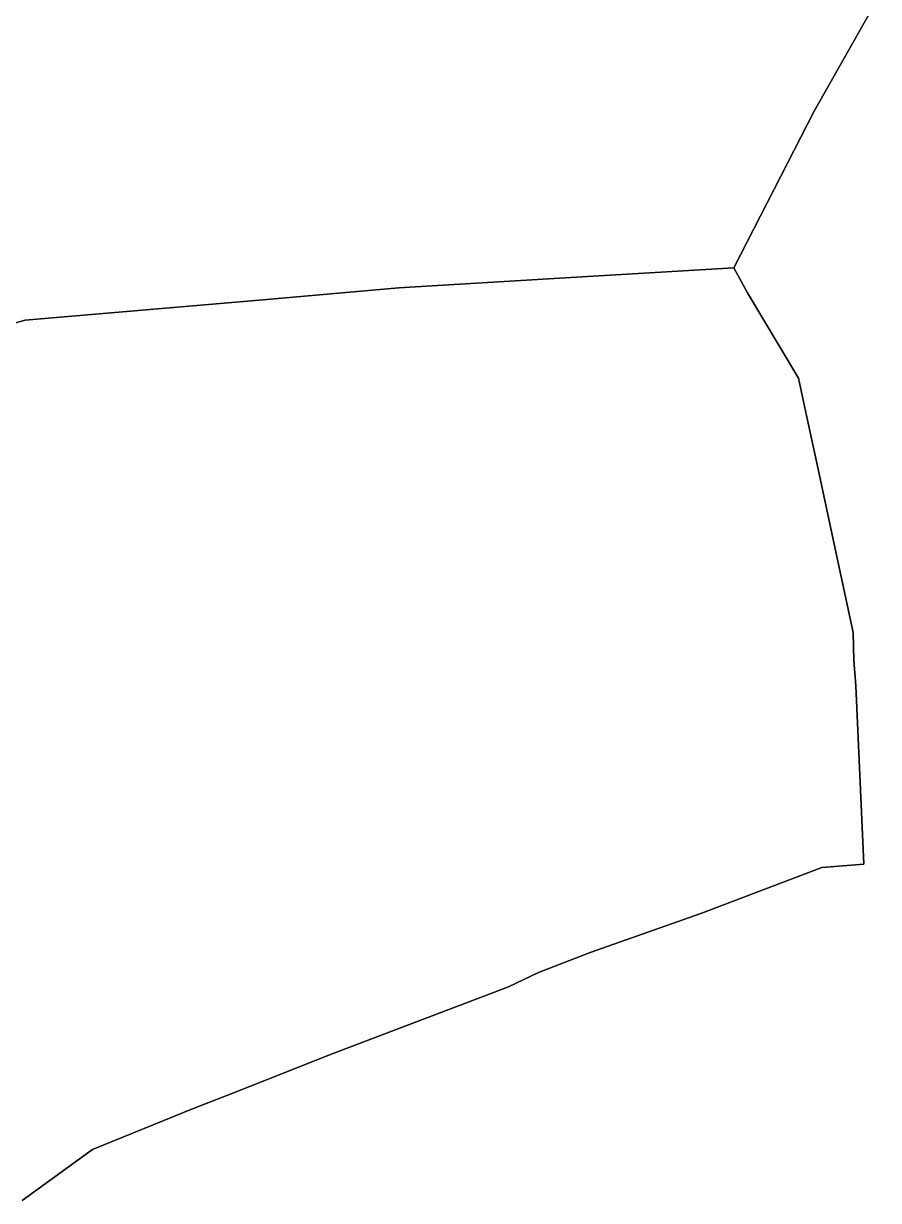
# Model space of a CAD drawing. Extents: x -85.11 to -76.23, y 42.63 to 48.9.
# Drawn here: x -79.695 to -77.808, y 42.781 to 45.378 of the extents above; entities that cross this region are included whole.
import ezdxf

# ---------------------------------------------------------------- set-up
doc = ezdxf.new("R2010")
doc.units = 0
doc.header["$MEASUREMENT"] = 0
doc.layers.add('GEO_', color=7, linetype='Continuous')

msp = doc.modelspace()

# ---------------------------------------------------------------- linework, layer by layer
at = {"layer": 'GEO_', "color": 7, "true_color": 0xffffff}
for p, q in [((-77.8083, 45.4361), (-77.95, 45.185)), ((-77.8083, 45.4361), (-77.95, 45.185)), ((-77.8083, 45.4361), (-77.95, 45.185)), ((-77.95, 45.185), (-77.8083, 45.4361)), ((-77.8083, 45.4361), (-77.95, 45.185)), ((-77.8083, 45.4361), (-77.95, 45.185)), ((-77.8083, 45.4361), (-77.95, 45.185)), ((-77.95, 45.185), (-77.8083, 45.4361)), ((-77.95, 45.185), (-78.1278, 44.8391)), ((-77.95, 45.185), (-78.1278, 44.8391)), ((-77.95, 45.185), (-78.1278, 44.8391)), ((-78.1278, 44.8391), (-77.95, 45.185)), ((-77.95, 45.185), (-78.1278, 44.8391)), ((-77.95, 45.185), (-78.1278, 44.8391)), ((-77.95, 45.185), (-78.1278, 44.8391)), ((-78.1278, 44.8391), (-77.95, 45.185)), ((-77.95, 45.185), (-77.95, 45.185)), ((-77.95, 45.185), (-77.95, 45.185)), ((-78.1278, 44.8391), (-78.5, 44.8171)), ((-78.1278, 44.8391), (-78.5, 44.8171)), ((-78.1278, 44.8391), (-78.5, 44.8171)), ((-78.5, 44.8171), (-78.1278, 44.8391)), ((-78.1278, 44.8391), (-78.5, 44.8171)), ((-78.1278, 44.8391), (-78.5, 44.8171)), ((-78.1278, 44.8391), (-78.5, 44.8171)), ((-78.5, 44.8171), (-78.1278, 44.8391)), ((-78.5, 44.8171), (-78.1278, 44.8391)), ((-78.5, 44.8171), (-78.1278, 44.8391)), ((-78.5, 44.8171), (-78.1278, 44.8391)), ((-78.1278, 44.8391), (-78.5, 44.8171)), ((-78.5, 44.8171), (-78.1278, 44.8391)), ((-78.5, 44.8171), (-78.1278, 44.8391)), ((-78.5, 44.8171), (-78.1278, 44.8391)), ((-78.1278, 44.8391), (-78.5, 44.8171)), ((-78.5, 44.8171), (-78.1278, 44.8391)), ((-78.5, 44.8171), (-78.1278, 44.8391)), ((-78.5, 44.8171), (-78.1278, 44.8391)), ((-78.1278, 44.8391), (-78.5, 44.8171)), ((-78.1278, 44.8391), (-78.1278, 44.8391)), ((-78.1278, 44.8391), (-78.1278, 44.8391)), ((-78.1278, 44.8391), (-78.0972, 44.784)), ((-78.1278, 44.8391), (-78.0972, 44.784)), ((-78.1278, 44.8391), (-78.1278, 44.8391)), ((-78.1278, 44.8391), (-78.0972, 44.784)), ((-78.0972, 44.784), (-78.1278, 44.8391)), ((-78.1278, 44.8391), (-78.0972, 44.784)), ((-78.1278, 44.8391), (-78.0972, 44.784)), ((-78.1278, 44.8391), (-78.1278, 44.8391)), ((-78.1278, 44.8391), (-78.0972, 44.784)), ((-78.0972, 44.784), (-78.1278, 44.8391)), ((-78.1278, 44.8391), (-78.0972, 44.784)), ((-78.1278, 44.8391), (-78.0972, 44.784)), ((-78.1278, 44.8391), (-78.1278, 44.8391)), ((-78.1278, 44.8391), (-78.0972, 44.784)), ((-78.0972, 44.784), (-78.1278, 44.8391)), ((-78.5, 44.8171), (-78.8667, 44.7951)), ((-78.5, 44.8171), (-78.8667, 44.7951)), ((-78.5, 44.8171), (-78.8667, 44.7951)), ((-78.8667, 44.7951), (-78.5, 44.8171)), ((-78.5, 44.8171), (-78.8667, 44.7951)), ((-78.5, 44.8171), (-78.8667, 44.7951)), ((-78.5, 44.8171), (-78.8667, 44.7951)), ((-78.8667, 44.7951), (-78.5, 44.8171)), ((-78.5, 44.8171), (-78.8667, 44.7951)), ((-78.5, 44.8171), (-78.8667, 44.7951)), ((-78.5, 44.8171), (-78.8667, 44.7951)), ((-78.8667, 44.7951), (-78.5, 44.8171)), ((-78.8667, 44.7951), (-78.5, 44.8171)), ((-78.8667, 44.7951), (-78.5, 44.8171)), ((-78.8667, 44.7951), (-78.5, 44.8171)), ((-78.5, 44.8171), (-78.8667, 44.7951)), ((-78.8667, 44.7951), (-78.5, 44.8171)), ((-78.8667, 44.7951), (-78.5, 44.8171)), ((-78.8667, 44.7951), (-78.5, 44.8171)), ((-78.5, 44.8171), (-78.8667, 44.7951)), ((-78.8667, 44.7951), (-78.5, 44.8171)), ((-78.8667, 44.7951), (-78.5, 44.8171)), ((-78.8667, 44.7951), (-78.5, 44.8171)), ((-78.5, 44.8171), (-78.8667, 44.7951)), ((-78.8667, 44.7951), (-78.5, 44.8171)), ((-78.8667, 44.7951), (-78.5, 44.8171)), ((-78.8667, 44.7951), (-78.5, 44.8171)), ((-78.5, 44.8171), (-78.8667, 44.7951)), ((-78.5, 44.8171), (-78.5, 44.8171)), ((-78.5, 44.8171), (-78.5, 44.8171)), ((-78.5, 44.8171), (-78.5, 44.8171)), ((-78.5, 44.8171), (-78.5, 44.8171)), ((-78.5, 44.8171), (-78.5, 44.8171)), ((-78.5, 44.8171), (-78.5, 44.8171)), ((-78.5, 44.8171), (-78.5, 44.8171)), ((-78.8667, 44.7951), (-79.175, 44.7675)), ((-78.8667, 44.7951), (-79.175, 44.7675)), ((-78.8667, 44.7951), (-79.175, 44.7675)), ((-79.175, 44.7675), (-78.8667, 44.7951)), ((-78.8667, 44.7951), (-79.175, 44.7675)), ((-78.8667, 44.7951), (-79.175, 44.7675)), ((-78.8667, 44.7951), (-79.175, 44.7675)), ((-79.175, 44.7675), (-78.8667, 44.7951)), ((-78.8667, 44.7951), (-79.175, 44.7675)), ((-78.8667, 44.7951), (-79.175, 44.7675)), ((-78.8667, 44.7951), (-79.175, 44.7675)), ((-79.175, 44.7675), (-78.8667, 44.7951)), ((-79.175, 44.7675), (-78.8667, 44.7951)), ((-79.175, 44.7675), (-78.8667, 44.7951)), ((-79.175, 44.7675), (-78.8667, 44.7951)), ((-78.8667, 44.7951), (-79.175, 44.7675)), ((-79.175, 44.7675), (-78.8667, 44.7951)), ((-79.175, 44.7675), (-78.8667, 44.7951)), ((-79.175, 44.7675), (-78.8667, 44.7951)), ((-78.8667, 44.7951), (-79.175, 44.7675)), ((-79.175, 44.7675), (-78.8667, 44.7951)), ((-79.175, 44.7675), (-78.8667, 44.7951)), ((-79.175, 44.7675), (-78.8667, 44.7951)), ((-78.8667, 44.7951), (-79.175, 44.7675)), ((-79.175, 44.7675), (-78.8667, 44.7951)), ((-79.175, 44.7675), (-78.8667, 44.7951)), ((-79.175, 44.7675), (-78.8667, 44.7951)), ((-78.8667, 44.7951), (-79.175, 44.7675)), ((-78.8667, 44.7951), (-78.8667, 44.7951)), ((-78.8667, 44.7951), (-78.8667, 44.7951)), ((-78.8667, 44.7951), (-78.8667, 44.7951)), ((-78.8667, 44.7951), (-78.8667, 44.7951)), ((-78.8667, 44.7951), (-78.8667, 44.7951)), ((-78.8667, 44.7951), (-78.8667, 44.7951)), ((-78.8667, 44.7951), (-78.8667, 44.7951)), ((-78.0972, 44.784), (-77.985, 44.5956)), ((-78.0972, 44.784), (-77.985, 44.5956)), ((-78.0972, 44.784), (-78.0972, 44.784)), ((-78.0972, 44.784), (-77.985, 44.5956)), ((-77.985, 44.5956), (-78.0972, 44.784)), ((-78.0972, 44.784), (-77.985, 44.5956)), ((-78.0972, 44.784), (-77.985, 44.5956)), ((-78.0972, 44.784), (-78.0972, 44.784)), ((-78.0972, 44.784), (-77.985, 44.5956)), ((-77.985, 44.5956), (-78.0972, 44.784)), ((-78.0972, 44.784), (-77.985, 44.5956)), ((-78.0972, 44.784), (-77.985, 44.5956)), ((-78.0972, 44.784), (-78.0972, 44.784)), ((-78.0972, 44.784), (-77.985, 44.5956)), ((-77.985, 44.5956), (-78.0972, 44.784)), ((-79.175, 44.7675), (-79.6917, 44.7235)), ((-79.175, 44.7675), (-79.6917, 44.7235)), ((-79.175, 44.7675), (-79.6917, 44.7235)), ((-79.6917, 44.7235), (-79.175, 44.7675)), ((-79.175, 44.7675), (-79.6917, 44.7235)), ((-79.175, 44.7675), (-79.6917, 44.7235)), ((-79.175, 44.7675), (-79.6917, 44.7235)), ((-79.6917, 44.7235), (-79.175, 44.7675)), ((-79.175, 44.7675), (-79.6917, 44.7235)), ((-79.175, 44.7675), (-79.6917, 44.7235)), ((-79.175, 44.7675), (-79.6917, 44.7235)), ((-79.6917, 44.7235), (-79.175, 44.7675)), ((-79.6917, 44.7235), (-79.175, 44.7675)), ((-79.6917, 44.7235), (-79.175, 44.7675)), ((-79.6917, 44.7235), (-79.175, 44.7675)), ((-79.175, 44.7675), (-79.6917, 44.7235)), ((-79.6917, 44.7235), (-79.175, 44.7675)), ((-79.6917, 44.7235), (-79.175, 44.7675)), ((-79.6917, 44.7235), (-79.175, 44.7675)), ((-79.175, 44.7675), (-79.6917, 44.7235)), ((-79.6917, 44.7235), (-79.175, 44.7675)), ((-79.6917, 44.7235), (-79.175, 44.7675)), ((-79.6917, 44.7235), (-79.175, 44.7675)), ((-79.175, 44.7675), (-79.6917, 44.7235)), ((-79.6917, 44.7235), (-79.175, 44.7675)), ((-79.6917, 44.7235), (-79.175, 44.7675)), ((-79.6917, 44.7235), (-79.175, 44.7675)), ((-79.175, 44.7675), (-79.6917, 44.7235)), ((-79.175, 44.7675), (-79.175, 44.7675)), ((-79.175, 44.7675), (-79.175, 44.7675)), ((-79.175, 44.7675), (-79.175, 44.7675)), ((-79.175, 44.7675), (-79.175, 44.7675)), ((-79.175, 44.7675), (-79.175, 44.7675)), ((-79.175, 44.7675), (-79.175, 44.7675)), ((-79.175, 44.7675), (-79.175, 44.7675)), ((-79.6917, 44.7235), (-79.9911, 44.6396)), ((-79.6917, 44.7235), (-79.9911, 44.6396)), ((-79.6917, 44.7235), (-79.9911, 44.6396)), ((-79.9911, 44.6396), (-79.6917, 44.7235)), ((-79.9911, 44.6396), (-79.6917, 44.7235)), ((-79.9911, 44.6396), (-79.6917, 44.7235)), ((-79.9911, 44.6396), (-79.6917, 44.7235)), ((-79.6917, 44.7235), (-79.9911, 44.6396)), ((-79.9911, 44.6396), (-79.6917, 44.7235)), ((-79.9911, 44.6396), (-79.6917, 44.7235)), ((-79.9911, 44.6396), (-79.6917, 44.7235)), ((-79.6917, 44.7235), (-79.9911, 44.6396)), ((-79.6917, 44.7235), (-79.6917, 44.7235)), ((-79.6917, 44.7235), (-79.6917, 44.7235)), ((-79.6917, 44.7235), (-79.6917, 44.7235)), ((-79.6917, 44.7235), (-79.6917, 44.7235)), ((-79.6917, 44.7235), (-79.6917, 44.7235)), ((-79.6917, 44.7235), (-79.6917, 44.7235)), ((-79.6917, 44.7235), (-79.6917, 44.7235)), ((-77.985, 44.5956), (-77.9669, 44.5132)), ((-77.985, 44.5956), (-77.9669, 44.5132)), ((-77.985, 44.5956), (-77.985, 44.5956)), ((-77.985, 44.5956), (-77.9669, 44.5132)), ((-77.9669, 44.5132), (-77.985, 44.5956)), ((-77.985, 44.5956), (-77.9669, 44.5132)), ((-77.985, 44.5956), (-77.9669, 44.5132)), ((-77.985, 44.5956), (-77.985, 44.5956)), ((-77.985, 44.5956), (-77.9669, 44.5132)), ((-77.9669, 44.5132), (-77.985, 44.5956)), ((-77.985, 44.5956), (-77.9669, 44.5132)), ((-77.985, 44.5956), (-77.9669, 44.5132)), ((-77.985, 44.5956), (-77.985, 44.5956)), ((-77.985, 44.5956), (-77.9669, 44.5132)), ((-77.9669, 44.5132), (-77.985, 44.5956)), ((-77.9669, 44.5132), (-77.9414, 44.3951)), ((-77.9669, 44.5132), (-77.9414, 44.3951)), ((-77.9669, 44.5132), (-77.9669, 44.5132)), ((-77.9669, 44.5132), (-77.9414, 44.3951)), ((-77.9414, 44.3951), (-77.9669, 44.5132)), ((-77.9669, 44.5132), (-77.9414, 44.3951)), ((-77.9669, 44.5132), (-77.9414, 44.3951)), ((-77.9669, 44.5132), (-77.9669, 44.5132)), ((-77.9669, 44.5132), (-77.9414, 44.3951)), ((-77.9414, 44.3951), (-77.9669, 44.5132)), ((-77.9669, 44.5132), (-77.9414, 44.3951)), ((-77.9669, 44.5132), (-77.9414, 44.3951)), ((-77.9669, 44.5132), (-77.9669, 44.5132)), ((-77.9669, 44.5132), (-77.9414, 44.3951)), ((-77.9414, 44.3951), (-77.9669, 44.5132)), ((-77.9669, 44.5132), (-77.9414, 44.3951)), ((-77.9669, 44.5132), (-77.9414, 44.3951)), ((-77.9669, 44.5132), (-77.9669, 44.5132)), ((-77.9669, 44.5132), (-77.9414, 44.3951)), ((-77.9414, 44.3951), (-77.9669, 44.5132)), ((-77.9414, 44.3951), (-77.9058, 44.2294)), ((-77.9414, 44.3951), (-77.9058, 44.2294)), ((-77.9414, 44.3951), (-77.9414, 44.3951)), ((-77.9414, 44.3951), (-77.9058, 44.2294)), ((-77.9058, 44.2294), (-77.9414, 44.3951)), ((-77.9414, 44.3951), (-77.9058, 44.2294)), ((-77.9414, 44.3951), (-77.9058, 44.2294)), ((-77.9414, 44.3951), (-77.9414, 44.3951)), ((-77.9414, 44.3951), (-77.9058, 44.2294)), ((-77.9058, 44.2294), (-77.9414, 44.3951)), ((-77.9414, 44.3951), (-77.9058, 44.2294)), ((-77.9414, 44.3951), (-77.9058, 44.2294)), ((-77.9414, 44.3951), (-77.9414, 44.3951)), ((-77.9414, 44.3951), (-77.9058, 44.2294)), ((-77.9058, 44.2294), (-77.9414, 44.3951)), ((-77.9414, 44.3951), (-77.9058, 44.2294)), ((-77.9414, 44.3951), (-77.9058, 44.2294)), ((-77.9414, 44.3951), (-77.9414, 44.3951)), ((-77.9414, 44.3951), (-77.9058, 44.2294)), ((-77.9058, 44.2294), (-77.9414, 44.3951)), ((-77.9058, 44.2294), (-77.8642, 44.0341)), ((-77.9058, 44.2294), (-77.8642, 44.0341)), ((-77.9058, 44.2294), (-77.9058, 44.2294)), ((-77.9058, 44.2294), (-77.8642, 44.0341)), ((-77.8642, 44.0341), (-77.9058, 44.2294)), ((-77.9058, 44.2294), (-77.8642, 44.0341)), ((-77.9058, 44.2294), (-77.8642, 44.0341)), ((-77.9058, 44.2294), (-77.9058, 44.2294)), ((-77.9058, 44.2294), (-77.8642, 44.0341)), ((-77.8642, 44.0341), (-77.9058, 44.2294)), ((-77.9058, 44.2294), (-77.8642, 44.0341)), ((-77.9058, 44.2294), (-77.8642, 44.0341)), ((-77.9058, 44.2294), (-77.9058, 44.2294)), ((-77.9058, 44.2294), (-77.8642, 44.0341)), ((-77.8642, 44.0341), (-77.9058, 44.2294)), ((-77.9058, 44.2294), (-77.8642, 44.0341)), ((-77.9058, 44.2294), (-77.8642, 44.0341)), ((-77.9058, 44.2294), (-77.9058, 44.2294)), ((-77.9058, 44.2294), (-77.8642, 44.0341)), ((-77.8642, 44.0341), (-77.9058, 44.2294)), ((-77.8642, 44.0341), (-77.8625, 43.973)), ((-77.8642, 44.0341), (-77.8625, 43.973)), ((-77.8642, 44.0341), (-77.8642, 44.0341)), ((-77.8642, 44.0341), (-77.8625, 43.973)), ((-77.8625, 43.973), (-77.8642, 44.0341)), ((-77.8642, 44.0341), (-77.8625, 43.973)), ((-77.8642, 44.0341), (-77.8625, 43.973)), ((-77.8642, 44.0341), (-77.8642, 44.0341)), ((-77.8642, 44.0341), (-77.8625, 43.973)), ((-77.8625, 43.973), (-77.8642, 44.0341)), ((-77.8642, 44.0341), (-77.8625, 43.973)), ((-77.8642, 44.0341), (-77.8625, 43.973)), ((-77.8642, 44.0341), (-77.8642, 44.0341)), ((-77.8642, 44.0341), (-77.8625, 43.973)), ((-77.8625, 43.973), (-77.8642, 44.0341)), ((-77.8642, 44.0341), (-77.8625, 43.973)), ((-77.8642, 44.0341), (-77.8625, 43.973)), ((-77.8642, 44.0341), (-77.8642, 44.0341)), ((-77.8642, 44.0341), (-77.8625, 43.973)), ((-77.8625, 43.973), (-77.8642, 44.0341)), ((-77.8625, 43.973), (-77.8583, 43.9166)), ((-77.8625, 43.973), (-77.8583, 43.9166)), ((-77.8625, 43.973), (-77.8625, 43.973)), ((-77.8625, 43.973), (-77.8583, 43.9166)), ((-77.8583, 43.9166), (-77.8625, 43.973)), ((-77.8625, 43.973), (-77.8583, 43.9166)), ((-77.8625, 43.973), (-77.8583, 43.9166)), ((-77.8625, 43.973), (-77.8625, 43.973)), ((-77.8625, 43.973), (-77.8583, 43.9166)), ((-77.8583, 43.9166), (-77.8625, 43.973)), ((-77.8625, 43.973), (-77.8583, 43.9166)), ((-77.8625, 43.973), (-77.8583, 43.9166)), ((-77.8625, 43.973), (-77.8625, 43.973)), ((-77.8625, 43.973), (-77.8583, 43.9166)), ((-77.8583, 43.9166), (-77.8625, 43.973)), ((-77.8625, 43.973), (-77.8583, 43.9166)), ((-77.8625, 43.973), (-77.8583, 43.9166)), ((-77.8625, 43.973), (-77.8625, 43.973)), ((-77.8625, 43.973), (-77.8583, 43.9166)), ((-77.8583, 43.9166), (-77.8625, 43.973)), ((-77.8583, 43.9166), (-77.8403, 43.5231)), ((-77.8583, 43.9166), (-77.8403, 43.5231)), ((-77.8583, 43.9166), (-77.8583, 43.9166)), ((-77.8583, 43.9166), (-77.8403, 43.5231)), ((-77.8403, 43.5231), (-77.8583, 43.9166)), ((-77.8583, 43.9166), (-77.8403, 43.5231)), ((-77.8583, 43.9166), (-77.8403, 43.5231)), ((-77.8583, 43.9166), (-77.8583, 43.9166)), ((-77.8583, 43.9166), (-77.8403, 43.5231)), ((-77.8403, 43.5231), (-77.8583, 43.9166)), ((-77.8583, 43.9166), (-77.8403, 43.5231)), ((-77.8583, 43.9166), (-77.8403, 43.5231)), ((-77.8583, 43.9166), (-77.8583, 43.9166)), ((-77.8583, 43.9166), (-77.8403, 43.5231)), ((-77.8403, 43.5231), (-77.8583, 43.9166)), ((-77.8583, 43.9166), (-77.8403, 43.5231)), ((-77.8583, 43.9166), (-77.8403, 43.5231)), ((-77.8583, 43.9166), (-77.8583, 43.9166)), ((-77.8583, 43.9166), (-77.8583, 43.9166)), ((-77.9333, 43.5159), (-78.2, 43.4147)), ((-77.9333, 43.5159), (-78.2, 43.4147)), ((-77.9333, 43.5159), (-78.2, 43.4147)), ((-78.2, 43.4147), (-77.9333, 43.5159)), ((-77.9333, 43.5159), (-78.2, 43.4147)), ((-77.9333, 43.5159), (-78.2, 43.4147)), ((-77.9333, 43.5159), (-78.2, 43.4147)), ((-78.2, 43.4147), (-77.9333, 43.5159)), ((-77.9333, 43.5159), (-78.2, 43.4147)), ((-77.9333, 43.5159), (-78.2, 43.4147)), ((-77.9333, 43.5159), (-78.2, 43.4147)), ((-78.2, 43.4147), (-77.9333, 43.5159)), ((-77.9333, 43.5159), (-78.2, 43.4147)), ((-77.9333, 43.5159), (-78.2, 43.4147)), ((-77.9333, 43.5159), (-78.2, 43.4147)), ((-78.2, 43.4147), (-77.9333, 43.5159)), ((-77.8403, 43.5231), (-77.9333, 43.5159)), ((-77.8403, 43.5231), (-77.9333, 43.5159)), ((-77.8403, 43.5231), (-77.9333, 43.5159)), ((-77.9333, 43.5159), (-77.8403, 43.5231)), ((-77.8403, 43.5231), (-77.9333, 43.5159)), ((-77.8403, 43.5231), (-77.9333, 43.5159)), ((-77.8403, 43.5231), (-77.9333, 43.5159)), ((-77.9333, 43.5159), (-77.8403, 43.5231)), ((-77.8403, 43.5231), (-77.9333, 43.5159)), ((-77.8403, 43.5231), (-77.9333, 43.5159)), ((-77.8403, 43.5231), (-77.9333, 43.5159)), ((-77.9333, 43.5159), (-77.8403, 43.5231)), ((-77.8403, 43.5231), (-77.9333, 43.5159)), ((-77.8403, 43.5231), (-77.9333, 43.5159)), ((-77.8403, 43.5231), (-77.9333, 43.5159)), ((-77.9333, 43.5159), (-77.8403, 43.5231)), ((-77.9333, 43.5159), (-77.9333, 43.5159)), ((-77.9333, 43.5159), (-77.9333, 43.5159)), ((-77.9333, 43.5159), (-77.9333, 43.5159)), ((-77.9333, 43.5159), (-77.9333, 43.5159)), ((-77.8403, 43.5231), (-77.8403, 43.5231)), ((-77.8403, 43.5231), (-77.8403, 43.5231)), ((-77.8403, 43.5231), (-77.8403, 43.5231)), ((-77.8403, 43.5231), (-77.8403, 43.5231)), ((-77.8403, 43.5231), (-77.8403, 43.5231)), ((-78.2, 43.4147), (-78.4444, 43.328)), ((-78.2, 43.4147), (-78.4444, 43.328)), ((-78.2, 43.4147), (-78.4444, 43.328)), ((-78.4444, 43.328), (-78.2, 43.4147)), ((-78.2, 43.4147), (-78.4444, 43.328)), ((-78.2, 43.4147), (-78.4444, 43.328)), ((-78.2, 43.4147), (-78.4444, 43.328)), ((-78.4444, 43.328), (-78.2, 43.4147)), ((-78.2, 43.4147), (-78.4444, 43.328)), ((-78.2, 43.4147), (-78.4444, 43.328)), ((-78.2, 43.4147), (-78.4444, 43.328)), ((-78.4444, 43.328), (-78.2, 43.4147)), ((-78.2, 43.4147), (-78.4444, 43.328)), ((-78.2, 43.4147), (-78.4444, 43.328)), ((-78.2, 43.4147), (-78.4444, 43.328)), ((-78.4444, 43.328), (-78.2, 43.4147)), ((-78.2, 43.4147), (-78.2, 43.4147)), ((-78.2, 43.4147), (-78.2, 43.4147)), ((-78.2, 43.4147), (-78.2, 43.4147)), ((-78.2, 43.4147), (-78.2, 43.4147)), ((-78.4444, 43.328), (-78.5583, 43.2839)), ((-78.4444, 43.328), (-78.5583, 43.2839)), ((-78.4444, 43.328), (-78.5583, 43.2839)), ((-78.5583, 43.2839), (-78.4444, 43.328)), ((-78.4444, 43.328), (-78.5583, 43.2839)), ((-78.4444, 43.328), (-78.5583, 43.2839)), ((-78.4444, 43.328), (-78.5583, 43.2839)), ((-78.5583, 43.2839), (-78.4444, 43.328)), ((-78.4444, 43.328), (-78.5583, 43.2839)), ((-78.4444, 43.328), (-78.5583, 43.2839)), ((-78.4444, 43.328), (-78.5583, 43.2839)), ((-78.5583, 43.2839), (-78.4444, 43.328)), ((-78.4444, 43.328), (-78.5583, 43.2839)), ((-78.4444, 43.328), (-78.5583, 43.2839)), ((-78.4444, 43.328), (-78.5583, 43.2839)), ((-78.5583, 43.2839), (-78.4444, 43.328)), ((-78.4444, 43.328), (-78.4444, 43.328)), ((-78.4444, 43.328), (-78.4444, 43.328)), ((-78.4444, 43.328), (-78.4444, 43.328)), ((-78.4444, 43.328), (-78.4444, 43.328)), ((-78.5583, 43.2839), (-78.6247, 43.2529)), ((-78.5583, 43.2839), (-78.6247, 43.2529)), ((-78.5583, 43.2839), (-78.6247, 43.2529)), ((-78.6247, 43.2529), (-78.5583, 43.2839)), ((-78.5583, 43.2839), (-78.6247, 43.2529)), ((-78.5583, 43.2839), (-78.6247, 43.2529)), ((-78.5583, 43.2839), (-78.6247, 43.2529)), ((-78.6247, 43.2529), (-78.5583, 43.2839)), ((-78.5583, 43.2839), (-78.6247, 43.2529)), ((-78.5583, 43.2839), (-78.6247, 43.2529)), ((-78.5583, 43.2839), (-78.6247, 43.2529)), ((-78.6247, 43.2529), (-78.5583, 43.2839)), ((-78.5583, 43.2839), (-78.6247, 43.2529)), ((-78.5583, 43.2839), (-78.6247, 43.2529)), ((-78.5583, 43.2839), (-78.6247, 43.2529)), ((-78.6247, 43.2529), (-78.5583, 43.2839)), ((-78.5583, 43.2839), (-78.5583, 43.2839)), ((-78.5583, 43.2839), (-78.5583, 43.2839)), ((-78.5583, 43.2839), (-78.5583, 43.2839)), ((-78.5583, 43.2839), (-78.5583, 43.2839)), ((-78.6247, 43.2529), (-79.0139, 43.1044)), ((-78.6247, 43.2529), (-79.0139, 43.1044)), ((-78.6247, 43.2529), (-79.0139, 43.1044)), ((-79.0139, 43.1044), (-78.6247, 43.2529)), ((-78.6247, 43.2529), (-79.0139, 43.1044)), ((-78.6247, 43.2529), (-79.0139, 43.1044)), ((-78.6247, 43.2529), (-79.0139, 43.1044)), ((-79.0139, 43.1044), (-78.6247, 43.2529)), ((-78.6247, 43.2529), (-79.0139, 43.1044)), ((-78.6247, 43.2529), (-79.0139, 43.1044)), ((-78.6247, 43.2529), (-79.0139, 43.1044)), ((-79.0139, 43.1044), (-78.6247, 43.2529)), ((-78.6247, 43.2529), (-78.6247, 43.2529)), ((-78.6247, 43.2529), (-78.6247, 43.2529)), ((-78.6247, 43.2529), (-78.6247, 43.2529)), ((-78.6247, 43.2529), (-78.6247, 43.2529)), ((-79.0139, 43.1044), (-79.2333, 43.018)), ((-79.0139, 43.1044), (-79.2333, 43.018)), ((-79.0139, 43.1044), (-79.2333, 43.018)), ((-79.2333, 43.018), (-79.0139, 43.1044)), ((-79.0139, 43.1044), (-79.2333, 43.018)), ((-79.0139, 43.1044), (-79.2333, 43.018)), ((-79.0139, 43.1044), (-79.2333, 43.018)), ((-79.2333, 43.018), (-79.0139, 43.1044)), ((-79.0139, 43.1044), (-79.0139, 43.1044)), ((-79.0139, 43.1044), (-79.0139, 43.1044)), ((-79.0139, 43.1044), (-79.0139, 43.1044)), ((-79.0139, 43.1044), (-79.0139, 43.1044)), ((-79.0139, 43.1044), (-79.0139, 43.1044)), ((-79.2333, 43.018), (-79.3181, 42.9849)), ((-79.2333, 43.018), (-79.3181, 42.9849)), ((-79.2333, 43.018), (-79.3181, 42.9849)), ((-79.3181, 42.9849), (-79.2333, 43.018)), ((-79.2333, 43.018), (-79.3181, 42.9849)), ((-79.2333, 43.018), (-79.3181, 42.9849)), ((-79.2333, 43.018), (-79.3181, 42.9849)), ((-79.3181, 42.9849), (-79.2333, 43.018)), ((-79.2333, 43.018), (-79.2333, 43.018)), ((-79.2333, 43.018), (-79.2333, 43.018)), ((-79.3181, 42.9849), (-79.5431, 42.8939)), ((-79.3181, 42.9849), (-79.5431, 42.8939)), ((-79.3181, 42.9849), (-79.5431, 42.8939)), ((-79.5431, 42.8939), (-79.3181, 42.9849)), ((-79.3181, 42.9849), (-79.5431, 42.8939)), ((-79.3181, 42.9849), (-79.5431, 42.8939)), ((-79.3181, 42.9849), (-79.5431, 42.8939)), ((-79.5431, 42.8939), (-79.3181, 42.9849)), ((-79.3181, 42.9849), (-79.3181, 42.9849)), ((-79.3181, 42.9849), (-79.3181, 42.9849)), ((-79.5431, 42.8939), (-79.6983, 42.7812)), ((-79.5431, 42.8939), (-79.6983, 42.7812)), ((-79.5431, 42.8939), (-79.6983, 42.7812)), ((-79.6983, 42.7812), (-79.5431, 42.8939)), ((-79.5431, 42.8939), (-79.6983, 42.7812)), ((-79.5431, 42.8939), (-79.6983, 42.7812)), ((-79.5431, 42.8939), (-79.6983, 42.7812)), ((-79.6983, 42.7812), (-79.5431, 42.8939)), ((-79.5431, 42.8939), (-79.5431, 42.8939)), ((-79.5431, 42.8939), (-79.5431, 42.8939))]:
    msp.add_line(p, q, dxfattribs=at)

doc.saveas('drawing.dxf')
